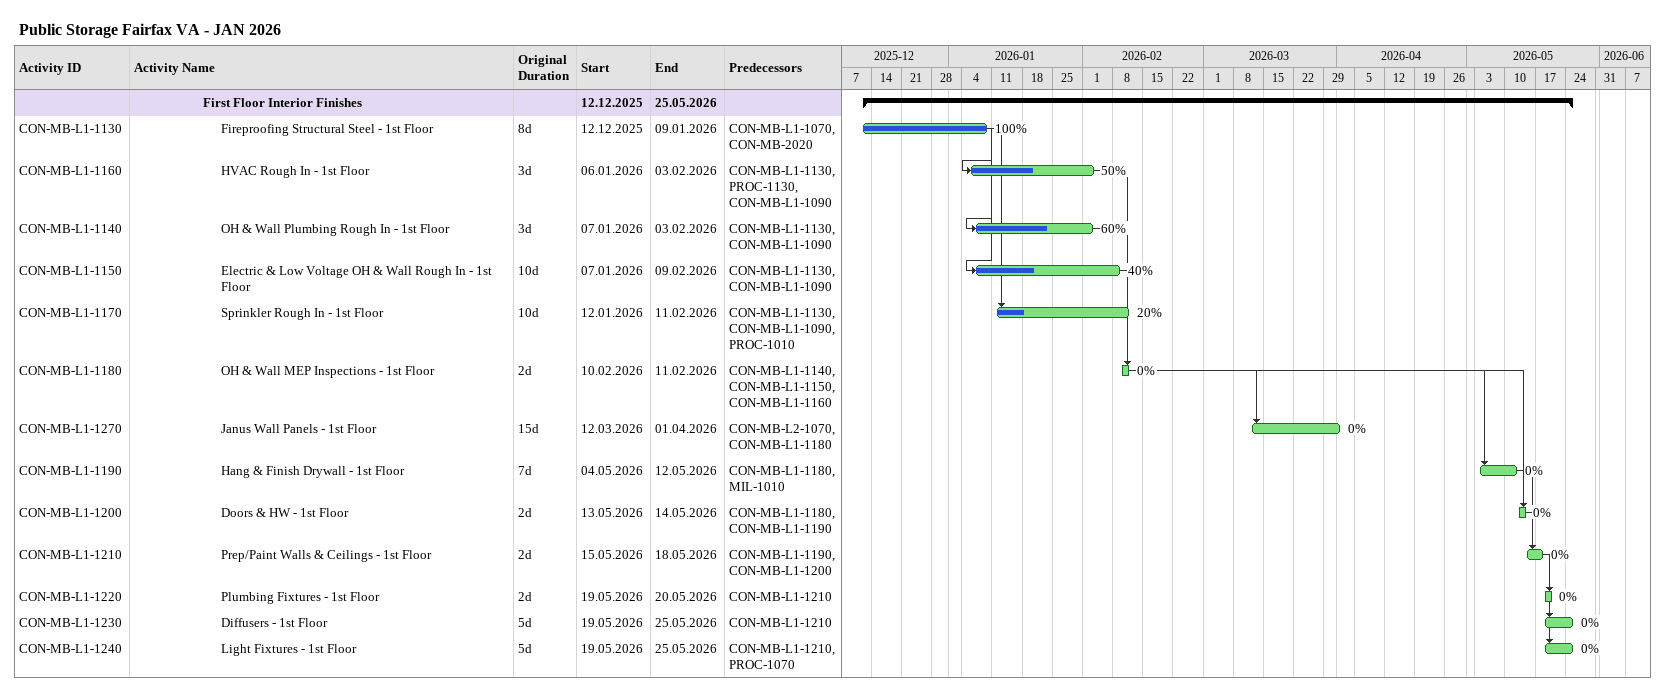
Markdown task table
Public Storage Fairfax VA - JAN 2026

| ID | Level | Task | Original duration | Start | Finish | Predecessors | % complete |
|---|---|---|---|---|---|---|---|
|  | 5 | **First Floor Interior Finishes** |  | 2025-12-12 | 2026-05-25 |  |  |
| CON-MB-L1-1130 | 6 | Fireproofing Structural Steel - 1st Floor | 8d | 2025-12-12 | 2026-01-09 | CON-MB-L1-1070, CON-MB-2020 | 100 |
| CON-MB-L1-1160 | 6 | HVAC Rough In - 1st Floor | 3d | 2026-01-06 | 2026-02-03 | CON-MB-L1-1130, PROC-1130, CON-MB-L1-1090 | 50 |
| CON-MB-L1-1140 | 6 | OH & Wall Plumbing Rough In - 1st Floor | 3d | 2026-01-07 | 2026-02-03 | CON-MB-L1-1130, CON-MB-L1-1090 | 60 |
| CON-MB-L1-1150 | 6 | Electric & Low Voltage OH & Wall Rough In - 1st Floor | 10d | 2026-01-07 | 2026-02-09 | CON-MB-L1-1130, CON-MB-L1-1090 | 40 |
| CON-MB-L1-1170 | 6 | Sprinkler Rough In - 1st Floor | 10d | 2026-01-12 | 2026-02-11 | CON-MB-L1-1130, CON-MB-L1-1090, PROC-1010 | 20 |
| CON-MB-L1-1180 | 6 | OH & Wall MEP Inspections - 1st Floor | 2d | 2026-02-10 | 2026-02-11 | CON-MB-L1-1140, CON-MB-L1-1150, CON-MB-L1-1160 | 0 |
| CON-MB-L1-1270 | 6 | Janus Wall Panels - 1st Floor | 15d | 2026-03-12 | 2026-04-01 | CON-MB-L2-1070, CON-MB-L1-1180 | 0 |
| CON-MB-L1-1190 | 6 | Hang & Finish Drywall - 1st Floor | 7d | 2026-05-04 | 2026-05-12 | CON-MB-L1-1180, MIL-1010 | 0 |
| CON-MB-L1-1200 | 6 | Doors & HW - 1st Floor | 2d | 2026-05-13 | 2026-05-14 | CON-MB-L1-1180, CON-MB-L1-1190 | 0 |
| CON-MB-L1-1210 | 6 | Prep/Paint Walls & Ceilings - 1st Floor | 2d | 2026-05-15 | 2026-05-18 | CON-MB-L1-1190, CON-MB-L1-1200 | 0 |
| CON-MB-L1-1220 | 6 | Plumbing Fixtures - 1st Floor | 2d | 2026-05-19 | 2026-05-20 | CON-MB-L1-1210 | 0 |
| CON-MB-L1-1230 | 6 | Diffusers - 1st Floor | 5d | 2026-05-19 | 2026-05-25 | CON-MB-L1-1210 | 0 |
| CON-MB-L1-1240 | 6 | Light Fixtures - 1st Floor | 5d | 2026-05-19 | 2026-05-25 | CON-MB-L1-1210, PROC-1070 | 0 |
